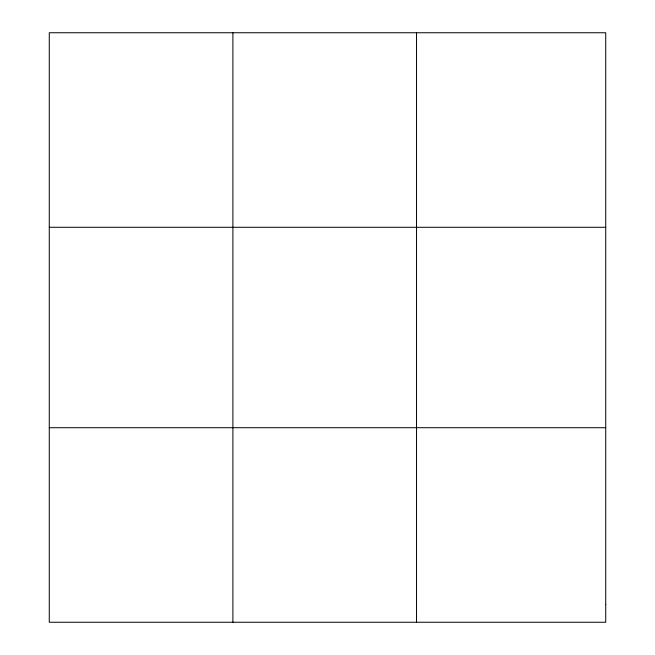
<?xml version="1.0" encoding="UTF-8"?>
<svg xmlns="http://www.w3.org/2000/svg" width="655" height="655" viewBox="0 0 655 655"><rect width="100%" height="100%" fill="white"/><g stroke="black" fill="none" stroke-linecap="round" stroke-linejoin="round"><path stroke-width="0.98" d="M232.902 622.25L232.902 32.75M416.531 622.25L416.531 32.75M49.272 227.285L605.728 227.285M49.272 427.715L605.728 427.715M605.728 604.565L605.728 622.25L49.272 622.25L49.272 32.75L605.728 32.75L605.728 604.565"/></g></svg>
